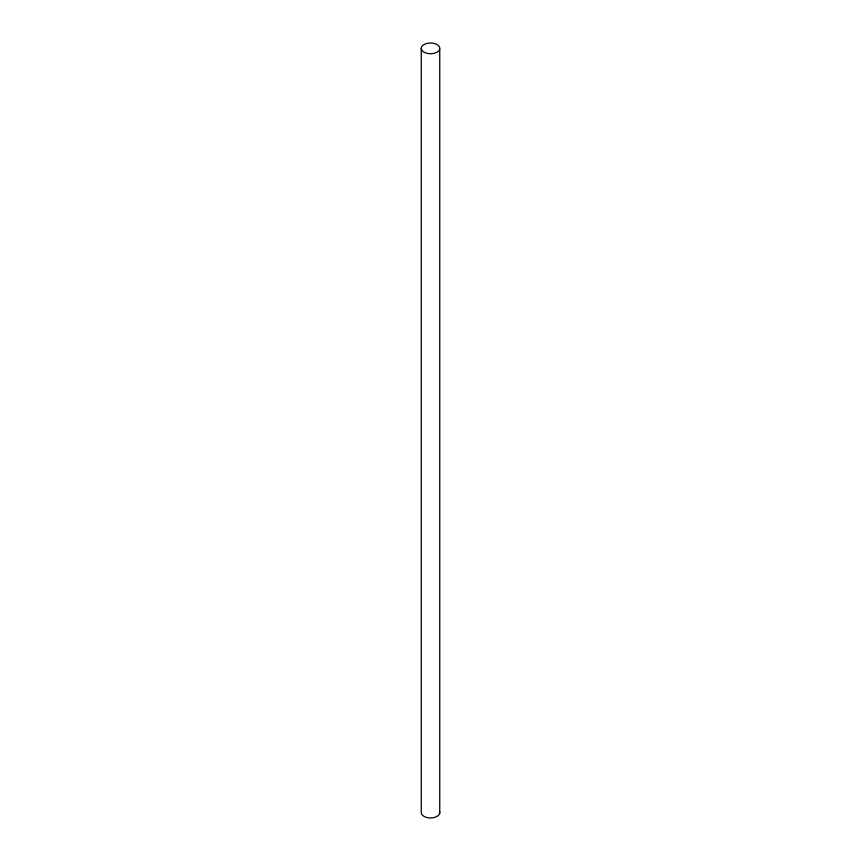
<?xml version="1.0" encoding="UTF-8"?>
<svg xmlns="http://www.w3.org/2000/svg" width="861" height="861" viewBox="0 0 861 861"><rect width="100%" height="100%" fill="white"/><g stroke="black" fill="none" stroke-linecap="round" stroke-linejoin="round"><path stroke-width="1.29" d="M439.745 48.969A9.277 5.36 0 0 1 425.022 52.682A9.277 5.36 0 0 1 426.819 43.459A9.277 5.36 0 0 1 439.745 48.969L439.745 813.204M421.255 48.571L421.255 812.795A9.277 5.36 0 0 0 431.565 817.918A9.277 5.36 0 0 0 439.637 811.6"/></g></svg>
